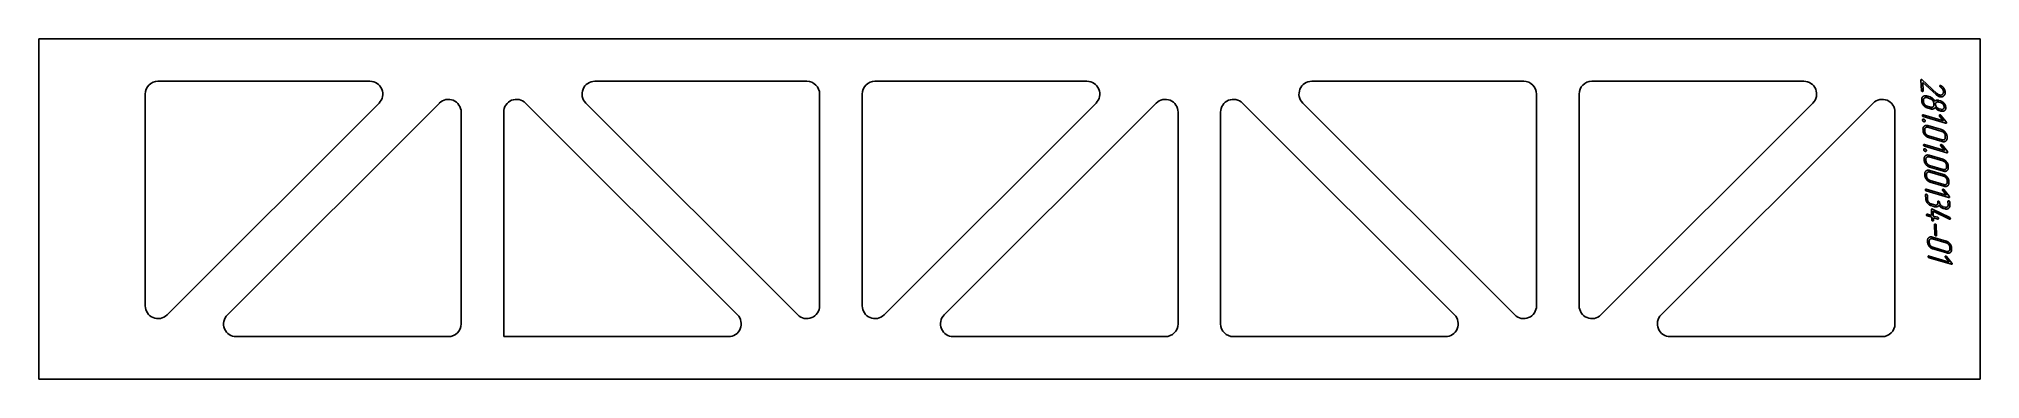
# Model space of a CAD drawing. Header units: millimetres. Extents: x 226 to 2504, y 132 to 532.
import ezdxf

# ---------------------------------------------------------------- set-up
doc = ezdxf.new("R2010")
doc.units = ezdxf.units.MM
doc.linetypes.add('K5LT_BASIC', pattern=[0])
doc.layers.add('Engraving', color=7, linetype='Continuous')

msp = doc.modelspace()

# ---------------------------------------------------------------- linework, layer by layer
at = {"color": 150, "linetype": 'K5LT_BASIC', "lineweight": 25, "true_color": 0x0080ff}
for p, q in [((225.9, 531.9), (2504.4, 531.9)), ((225.9, 531.9), (225.9, 131.9)), ((2504.4, 531.9), (2504.4, 131.9)), ((365.8, 481.9), (614.6, 481.9)), ((878.5, 481.9), (1127.3, 481.9)), ((1207.3, 481.9), (1456.1, 481.9)), ((1719.9, 481.9), (1968.7, 481.9)), ((2048.7, 481.9), (2297.5, 481.9)), ((350.8, 218.1), (350.8, 466.9)), ((625.2, 456.3), (376.5, 207.5)), ((447.2, 207.5), (696, 456.3)), ((797.2, 456.3), (1046, 207.5)), ((1116.7, 207.5), (867.9, 456.3)), ((1142.3, 466.9), (1142.3, 218.1)), ((1192.3, 218.1), (1192.3, 466.9)), ((1466.7, 456.3), (1217.9, 207.5)), ((1288.6, 207.5), (1537.4, 456.3)), ((1638.6, 456.3), (1887.4, 207.5)), ((1958.1, 207.5), (1709.3, 456.3)), ((1983.7, 466.9), (1983.7, 218.1)), ((2033.7, 218.1), (2033.7, 466.9)), ((2308.1, 456.3), (2059.3, 207.5)), ((2130, 207.5), (2378.8, 456.3)), ((721.6, 445.7), (721.6, 196.9)), ((771.6, 181.9), (771.6, 445.7)), ((1563, 445.7), (1563, 196.9)), ((1613, 196.9), (1613, 445.7)), ((2404.4, 445.7), (2404.4, 196.9)), ((706.6, 181.9), (457.8, 181.9)), ((1035.3, 181.9), (771.6, 181.9)), ((1548, 181.9), (1299.2, 181.9)), ((1876.8, 181.9), (1628, 181.9)), ((2389.4, 181.9), (2140.6, 181.9)), ((225.9, 131.9), (2504.4, 131.9))]:
    msp.add_line(p, q, dxfattribs=at)
for centre, start, end in [((365.8, 466.9), 90, 180), ((614.6, 466.9), 315, 90), ((878.5, 466.9), 90, 225), ((1127.3, 466.9), 0, 90), ((1207.3, 466.9), 90, 180), ((1456.1, 466.9), 315, 90), ((1719.9, 466.9), 90, 225), ((1968.7, 466.9), 0, 90), ((2048.7, 466.9), 90, 180), ((2297.5, 466.9), 315, 90), ((706.6, 445.7), 0, 135), ((786.6, 445.7), 45, 180), ((1548, 445.7), 0, 135), ((1628, 445.7), 45, 180), ((2389.4, 445.7), 0, 135), ((365.8, 218.1), 180, 315), ((457.8, 196.9), 135, 270), ((1035.3, 196.9), 270, 45), ((1127.3, 218.1), 225, 0), ((1207.3, 218.1), 180, 315), ((1299.2, 196.9), 135, 270), ((1876.8, 196.9), 270, 45), ((1968.7, 218.1), 225, 0), ((2048.7, 218.1), 180, 315), ((2140.6, 196.9), 135, 270), ((706.6, 196.9), 270, 0), ((1548, 196.9), 270, 0), ((1628, 196.9), 180, 270), ((2389.4, 196.9), 270, 0)]:
    msp.add_arc(centre, 15, start, end, dxfattribs=at)
at = {"layer": 'Engraving', "color": 150, "linetype": 'K5LT_BASIC', "lineweight": 25, "true_color": 0x0080ff}
for p, q in [((2435.4, 471.3), (2434.9, 483.2)), ((2436.4, 483.6), (2453.6, 467.7)), ((2437, 480.7), (2437.4, 470.7)), ((2452.6, 466.4), (2437, 480.7)), ((2435.9, 458.5), (2435.8, 460.5)), ((2437.9, 457.9), (2437.9, 459.9)), ((2441.6, 464.7), (2445.7, 463.5)), ((2441.7, 462.7), (2445.7, 461.5)), ((2449.9, 456.3), (2450, 454.3)), ((2453.6, 467.7), (2454.4, 467.1)), ((2454.4, 467.1), (2455.2, 466.6)), ((2455.8, 459.5), (2457.8, 458.9)), ((2455.8, 457.5), (2457.9, 456.9)), ((2458, 477.1), (2458.3, 476.9)), ((2437.6, 442.4), (2461.4, 435.4)), ((2463.9, 432.7), (2437.6, 440.4)), ((2446.2, 451.5), (2442.1, 452.7)), ((2446.2, 449.5), (2442.2, 450.7)), ((2458.2, 449), (2456.2, 449.6)), ((2458.3, 447), (2456.3, 447.6)), ((2461.4, 435.4), (2456.8, 440.9)), ((2458.2, 441.9), (2464.5, 434.2)), ((2458.9, 446.8), (2458.3, 447)), ((2459.6, 446.7), (2458.9, 446.8)), ((2460.6, 446.7), (2459.6, 446.7)), ((2463.6, 453.6), (2463.9, 452.5)), ((2463.9, 452.5), (2464.1, 451.8)), ((2464.1, 451.8), (2464.1, 451.2)), ((2437.3, 423.7), (2437.3, 425.7)), ((2439.4, 423.1), (2439.3, 425.1)), ((2443.1, 429.9), (2459.2, 425.1)), ((2443.1, 427.9), (2459.3, 423.1)), ((2459.7, 413.2), (2443.6, 417.9)), ((2459.8, 411.2), (2443.6, 415.9)), ((2463.5, 418), (2463.5, 416)), ((2465.5, 417.4), (2465.6, 415.4)), ((2438.8, 388.9), (2438.7, 390.9)), ((2439, 407.6), (2462.8, 400.6)), ((2465.3, 397.9), (2439.1, 405.6)), ((2440.8, 388.3), (2440.7, 390.3)), ((2444.5, 395.1), (2460.6, 390.3)), ((2444.6, 393.1), (2460.7, 388.3)), ((2462.8, 400.6), (2458.3, 406.1)), ((2459.6, 407.1), (2465.9, 399.4)), ((2439.5, 371.1), (2439.4, 373.1)), ((2441.5, 370.5), (2441.4, 372.5)), ((2461.1, 378.4), (2445, 383.1)), ((2461.2, 376.4), (2445.1, 381.1)), ((2445.2, 377.3), (2461.3, 372.6)), ((2445.3, 375.3), (2461.4, 370.6)), ((2461.8, 360.6), (2445.7, 365.4)), ((2464.9, 383.2), (2465, 381.2)), ((2465.6, 365.4), (2465.7, 363.4)), ((2466.9, 382.6), (2467, 380.6)), ((2467.6, 364.8), (2467.7, 362.8)), ((2440.6, 343.5), (2440.4, 348.5)), ((2441.1, 355.1), (2464.9, 348.1)), ((2467.4, 345.3), (2441.2, 353.1)), ((2442.4, 347.9), (2442.6, 342.9)), ((2461.9, 358.6), (2445.8, 363.4)), ((2464.9, 348.1), (2460.4, 353.6)), ((2461.8, 354.6), (2468.1, 346.8)), ((2442.4, 325.7), (2447.4, 324.2)), ((2447.5, 322.2), (2442.4, 323.7)), ((2446.8, 337.8), (2450.9, 336.6)), ((2450.9, 334.6), (2446.9, 335.8)), ((2447.4, 324.2), (2447.1, 331.2)), ((2447.6, 319.2), (2447.5, 322.2)), ((2448, 331.9), (2448.3, 331.8)), ((2448.3, 331.8), (2468.6, 321.9)), ((2449.2, 329.4), (2449.4, 323.6)), ((2468.3, 320), (2449.2, 329.4)), ((2449.4, 323.6), (2454.5, 322.1)), ((2449.5, 321.6), (2449.6, 318.6)), ((2454.6, 320.1), (2449.5, 321.6)), ((2454.7, 339.4), (2454.7, 340.4)), ((2459.9, 332.9), (2459.5, 333.2)), ((2460.3, 332.8), (2459.9, 332.9)), ((2461, 332.6), (2460.3, 332.8)), ((2460.9, 334.6), (2462.9, 334)), ((2463, 332), (2461, 332.6)), ((2466.8, 336.8), (2466.6, 340.8)), ((2468.5, 320), (2468.3, 320)), ((2468.6, 340.2), (2468.8, 336.2)), ((2469.2, 321.3), (2469.4, 320.7)), ((2448.4, 298.8), (2464.6, 294.1)), ((2448.5, 296.9), (2464.6, 292.1)), ((2451.3, 301.6), (2450.8, 313.5)), ((2452.8, 312.9), (2453.3, 301)), ((2442.7, 292.7), (2442.6, 294.7)), ((2444.4, 276.6), (2468.1, 269.6)), ((2470.6, 266.9), (2444.4, 274.6)), ((2444.7, 292.1), (2444.6, 294.1)), ((2465, 282.1), (2448.9, 286.9)), ((2465.1, 280.2), (2449, 284.9)), ((2468.1, 269.6), (2463.6, 275.1)), ((2465, 276.1), (2471.3, 268.4)), ((2468.8, 286.9), (2468.9, 285)), ((2470.8, 286.3), (2470.9, 284.4))]:
    msp.add_line(p, q, dxfattribs=at)
for points in [[(2434.9, 483.2), (2434.9, 483.6), (2435.2, 483.8)], [(2435.2, 483.8), (2435.5, 484), (2436, 483.9)], [(2436, 483.9), (2436.2, 483.8), (2436.4, 483.6)], [(2435.7, 470.5), (2435.4, 470.8), (2435.4, 471.3)], [(2436.4, 470), (2436.1, 470.1), (2435.7, 470.5)], [(2435.8, 460.5), (2435.7, 462.8), (2437.4, 464.1)], [(2437.9, 453.7), (2436, 456), (2435.9, 458.5)], [(2437.1, 470.1), (2436.8, 469.9), (2436.4, 470)], [(2437.4, 470.7), (2437.4, 470.4), (2437.1, 470.1)], [(2437.4, 464.1), (2439.1, 465.4), (2441.6, 464.7)], [(2437.9, 459.9), (2437.8, 461.4), (2438.9, 462.3)], [(2439.2, 454.7), (2438, 456.2), (2437.9, 457.9)], [(2438.9, 462.3), (2440.1, 463.1), (2441.7, 462.7)], [(2445.7, 463.5), (2447.2, 463), (2448.7, 461.8)], [(2445.7, 461.5), (2447.4, 461), (2448.6, 459.5)], [(2448.6, 459.5), (2449.9, 458), (2449.9, 456.3)], [(2448.7, 461.8), (2450.1, 460.5), (2451.2, 458.7)], [(2451.2, 458.7), (2452, 459.4), (2453.2, 459.7)], [(2452, 454.7), (2451.9, 456.4), (2453, 457.2)], [(2454.8, 464.7), (2453.8, 465.3), (2452.6, 466.4)], [(2453, 457.2), (2454.2, 458), (2455.8, 457.5)], [(2453.2, 459.7), (2454.3, 459.9), (2455.8, 459.5)], [(2456.7, 463.8), (2455.8, 464.1), (2454.8, 464.7)], [(2455.2, 466.6), (2455.9, 466.1), (2456.7, 465.9)], [(2456.7, 465.9), (2458.7, 465.3), (2460, 466.5)], [(2461.6, 464.7), (2459.6, 463), (2456.7, 463.8)], [(2457, 476.3), (2457, 476.7), (2457.3, 477)], [(2457.2, 475.7), (2457.1, 476), (2457, 476.3)], [(2457.7, 475.2), (2457.4, 475.4), (2457.2, 475.7)], [(2457.3, 477), (2457.5, 477.2), (2458, 477.1)], [(2460.4, 472.5), (2459.6, 473.9), (2457.7, 475.2)], [(2457.8, 458.9), (2460.2, 458.2), (2462.2, 455.9)], [(2457.9, 456.9), (2459.6, 456.4), (2460.8, 454.9)], [(2458.3, 476.9), (2460.8, 475.3), (2462.1, 473.2)], [(2460, 466.5), (2460.7, 467), (2461, 467.9)], [(2461.3, 469.7), (2461.3, 471.1), (2460.4, 472.5)], [(2461, 467.9), (2461.4, 468.7), (2461.3, 469.7)], [(2463.4, 469.2), (2463.5, 466.4), (2461.6, 464.7)], [(2462.1, 473.2), (2463.3, 471.3), (2463.4, 469.2)], [(2462.2, 455.9), (2463.1, 454.8), (2463.6, 453.6)], [(2436.6, 441.7), (2436.6, 441.9), (2436.8, 442.3)], [(2436.9, 440.9), (2436.6, 441.3), (2436.6, 441.7)], [(2436.8, 442.3), (2437, 442.6), (2437.6, 442.4)], [(2436.8, 436.3), (2436.8, 437), (2437.2, 437.3)], [(2437.4, 435.1), (2436.9, 435.6), (2436.8, 436.3)], [(2437.6, 440.4), (2437.2, 440.6), (2436.9, 440.9)], [(2437.2, 437.3), (2437.7, 437.6), (2438.3, 437.4)], [(2438.4, 434.4), (2437.9, 434.6), (2437.4, 435.1)], [(2442.2, 450.7), (2439.7, 451.5), (2437.9, 453.7)], [(2438.3, 437.4), (2438.6, 437.3), (2439.2, 436.7)], [(2439.4, 434.6), (2438.9, 434.2), (2438.4, 434.4)], [(2442.1, 452.7), (2440.4, 453.2), (2439.2, 454.7)], [(2439.2, 436.7), (2439.8, 436.2), (2439.8, 435.4)], [(2439.8, 435.4), (2439.9, 434.9), (2439.4, 434.6)], [(2449, 451.8), (2447.8, 451), (2446.2, 451.5)], [(2449.4, 449.5), (2447.9, 449.1), (2446.2, 449.5)], [(2450, 454.3), (2450.1, 452.6), (2449, 451.8)], [(2451.5, 451.2), (2450.9, 450), (2449.4, 449.5)], [(2453.6, 448.9), (2452.5, 449.8), (2451.5, 451.2)], [(2453.3, 451.6), (2452.1, 453.1), (2452, 454.7)], [(2456.2, 449.6), (2454.5, 450.1), (2453.3, 451.6)], [(2456.3, 447.6), (2454.8, 448), (2453.6, 448.9)], [(2456.5, 441.7), (2456.5, 442.1), (2456.8, 442.3)], [(2456.8, 440.9), (2456.5, 441.3), (2456.5, 441.7)], [(2456.8, 442.3), (2457.1, 442.5), (2457.5, 442.4)], [(2457.5, 442.4), (2457.7, 442.4), (2458.2, 441.9)], [(2461, 449.3), (2459.9, 448.5), (2458.2, 449)], [(2462.5, 447.4), (2461.7, 446.8), (2460.6, 446.7)], [(2460.8, 454.9), (2462, 453.4), (2462.1, 451.7)], [(2462.1, 451.7), (2462.1, 450.1), (2461, 449.3)], [(2464.1, 451.2), (2464.2, 448.7), (2462.5, 447.4)], [(2464.5, 434.2), (2464.8, 433.8), (2464.8, 433.4)], [(2464.8, 433.4), (2464.8, 433), (2464.6, 432.8)], [(2437.3, 425.7), (2437.2, 428), (2438.8, 429.3)], [(2439.3, 418.9), (2437.4, 421.2), (2437.3, 423.7)], [(2438.8, 429.3), (2440.5, 430.6), (2443.1, 429.9)], [(2439.3, 425.1), (2439.2, 426.7), (2440.4, 427.5)], [(2443.6, 415.9), (2441.2, 416.7), (2439.3, 418.9)], [(2440.6, 420), (2439.4, 421.5), (2439.4, 423.1)], [(2440.4, 427.5), (2441.5, 428.4), (2443.1, 427.9)], [(2443.6, 417.9), (2441.8, 418.4), (2440.6, 420)], [(2459.2, 425.1), (2461.6, 424.4), (2463.5, 422.1)], [(2459.3, 423.1), (2460.9, 422.6), (2462.2, 421.1)], [(2462.5, 413.5), (2461.3, 412.7), (2459.7, 413.2)], [(2464, 411.7), (2462.3, 410.4), (2459.8, 411.2)], [(2462.2, 421.1), (2463.4, 419.6), (2463.5, 418)], [(2463.5, 416), (2463.6, 414.3), (2462.5, 413.5)], [(2463.5, 422.1), (2465.4, 419.9), (2465.5, 417.4)], [(2464.6, 432.8), (2464.3, 432.6), (2463.9, 432.7)], [(2465.6, 415.4), (2465.7, 412.9), (2464, 411.7)], [(2438, 406.9), (2438, 407.1), (2438.2, 407.5)], [(2438.3, 406.1), (2438, 406.5), (2438, 406.9)], [(2438.2, 407.5), (2438.5, 407.8), (2439, 407.6)], [(2438.2, 401.5), (2438.2, 402.2), (2438.6, 402.5)], [(2438.8, 400.3), (2438.3, 400.8), (2438.2, 401.5)], [(2439.1, 405.6), (2438.6, 405.8), (2438.3, 406.1)], [(2438.6, 402.5), (2439.1, 402.8), (2439.7, 402.6)], [(2438.7, 390.9), (2438.6, 393.2), (2440.3, 394.5)], [(2439.8, 399.6), (2439.3, 399.8), (2438.8, 400.3)], [(2440.7, 384.1), (2438.9, 386.4), (2438.8, 388.9)], [(2439.7, 402.6), (2440, 402.5), (2440.6, 401.9)], [(2440.8, 399.8), (2440.4, 399.4), (2439.8, 399.6)], [(2440.3, 394.5), (2441.9, 395.8), (2444.5, 395.1)], [(2440.6, 401.9), (2441.2, 401.4), (2441.3, 400.6)], [(2440.7, 390.3), (2440.6, 391.9), (2441.8, 392.7)], [(2441.3, 400.6), (2441.3, 400.1), (2440.8, 399.8)], [(2442, 385.2), (2440.9, 386.7), (2440.8, 388.3)], [(2441.8, 392.7), (2442.9, 393.6), (2444.6, 393.1)], [(2457.9, 406.9), (2457.9, 407.3), (2458.2, 407.5)], [(2458.3, 406.1), (2458, 406.5), (2457.9, 406.9)], [(2458.2, 407.5), (2458.5, 407.7), (2458.9, 407.6)], [(2458.9, 407.6), (2459.1, 407.6), (2459.6, 407.1)], [(2460.6, 390.3), (2463, 389.6), (2464.9, 387.3)], [(2460.7, 388.3), (2462.4, 387.8), (2463.6, 386.3)], [(2464.9, 387.3), (2466.8, 385.1), (2466.9, 382.6)], [(2466, 398), (2465.7, 397.8), (2465.3, 397.9)], [(2465.9, 399.4), (2466.2, 399), (2466.2, 398.6)], [(2466.2, 398.6), (2466.2, 398.2), (2466, 398)], [(2439.4, 373.1), (2439.3, 375.4), (2441, 376.7)], [(2441.5, 366.4), (2439.6, 368.7), (2439.5, 371.1)], [(2445.1, 381.1), (2442.6, 381.9), (2440.7, 384.1)], [(2441, 376.7), (2442.7, 378.1), (2445.2, 377.3)], [(2441.4, 372.5), (2441.4, 374.1), (2442.5, 374.9)], [(2442.8, 367.4), (2441.6, 368.9), (2441.5, 370.5)], [(2445.8, 363.4), (2443.3, 364.1), (2441.5, 366.4)], [(2445, 383.1), (2443.2, 383.6), (2442, 385.2)], [(2442.5, 374.9), (2443.7, 375.8), (2445.3, 375.3)], [(2445.7, 365.4), (2444, 365.9), (2442.8, 367.4)], [(2463.9, 378.7), (2462.8, 377.9), (2461.1, 378.4)], [(2465.4, 376.9), (2463.7, 375.6), (2461.2, 376.4)], [(2461.3, 372.6), (2463.8, 371.8), (2465.6, 369.6)], [(2461.4, 370.6), (2463.1, 370.1), (2464.3, 368.6)], [(2463.6, 386.3), (2464.8, 384.8), (2464.9, 383.2)], [(2465, 381.2), (2465, 379.5), (2463.9, 378.7)], [(2464.3, 368.6), (2465.5, 367.1), (2465.6, 365.4)], [(2467, 380.6), (2467.1, 378.1), (2465.4, 376.9)], [(2465.6, 369.6), (2467.5, 367.3), (2467.6, 364.8)], [(2440.2, 354.4), (2440.2, 354.5), (2440.4, 355)], [(2440.5, 353.6), (2440.2, 353.9), (2440.2, 354.4)], [(2440.4, 355), (2440.6, 355.2), (2441.1, 355.1)], [(2440.4, 348.5), (2440.4, 348.9), (2440.7, 349.1)], [(2441.2, 353.1), (2440.7, 353.2), (2440.5, 353.6)], [(2442.6, 338.8), (2440.7, 341), (2440.6, 343.5)], [(2440.7, 349.1), (2441, 349.3), (2441.4, 349.2)], [(2441.4, 349.2), (2441.6, 349.1), (2442, 348.8)], [(2442, 348.8), (2442.4, 348.4), (2442.4, 347.9)], [(2442.6, 342.9), (2442.7, 341.3), (2443.9, 339.8)], [(2460.1, 354.3), (2460.1, 354.8), (2460.4, 355)], [(2460.4, 353.6), (2460.1, 354), (2460.1, 354.3)], [(2460.4, 355), (2460.7, 355.2), (2461.1, 355.1)], [(2461.1, 355.1), (2461.2, 355), (2461.8, 354.6)], [(2464.6, 360.9), (2463.5, 360.1), (2461.8, 360.6)], [(2466.1, 359.1), (2464.4, 357.9), (2461.9, 358.6)], [(2465.7, 363.4), (2465.8, 361.8), (2464.6, 360.9)], [(2467.7, 362.8), (2467.8, 360.4), (2466.1, 359.1)], [(2468.1, 345.4), (2467.9, 345.2), (2467.4, 345.3)], [(2468.1, 346.8), (2468.4, 346.5), (2468.4, 346.1)], [(2468.4, 346.1), (2468.4, 345.7), (2468.1, 345.4)], [(2441.4, 325), (2441.4, 325.2), (2441.6, 325.6)], [(2441.7, 324.2), (2441.4, 324.6), (2441.4, 325)], [(2441.6, 325.6), (2441.8, 325.9), (2442.4, 325.7)], [(2442.4, 323.7), (2441.9, 323.9), (2441.7, 324.2)], [(2446.9, 335.8), (2444.4, 336.5), (2442.6, 338.8)], [(2443.9, 339.8), (2445.1, 338.3), (2446.8, 337.8)], [(2447.1, 331.2), (2447.1, 331.6), (2447.4, 331.8)], [(2447.4, 331.8), (2447.6, 332), (2448, 331.9)], [(2448, 318.4), (2447.6, 318.7), (2447.6, 319.2)], [(2450.9, 336.6), (2452.5, 336.1), (2453.7, 336.9)], [(2454.1, 334.6), (2452.6, 334.1), (2450.9, 334.6)], [(2453.7, 336.9), (2454.8, 337.7), (2454.7, 339.4)], [(2456.2, 336.2), (2455.6, 335.1), (2454.1, 334.6)], [(2454.5, 322.1), (2454.8, 322), (2455.1, 321.6)], [(2455.3, 320.2), (2455, 320), (2454.6, 320.1)], [(2454.7, 340.4), (2454.7, 340.8), (2454.9, 341)], [(2454.9, 341), (2455.3, 341.2), (2455.7, 341.1)], [(2455.1, 321.6), (2455.5, 321.2), (2455.5, 320.8)], [(2455.5, 320.8), (2455.5, 320.5), (2455.3, 320.2)], [(2455.7, 341.1), (2455.9, 341), (2456.3, 340.6)], [(2458.3, 333.9), (2457.2, 334.8), (2456.2, 336.2)], [(2456.3, 340.6), (2456.7, 340.3), (2456.7, 339.8)], [(2456.7, 339.8), (2456.8, 338.1), (2458, 336.6)], [(2458, 336.6), (2459.2, 335.1), (2460.9, 334.6)], [(2459.5, 333.2), (2459, 333.4), (2458.3, 333.9)], [(2462.9, 334), (2464.6, 333.5), (2465.7, 334.3)], [(2467.2, 332.5), (2465.5, 331.3), (2463, 332)], [(2465.7, 334.3), (2466.9, 335.1), (2466.8, 336.8)], [(2466.6, 340.8), (2466.6, 341.2), (2466.9, 341.4)], [(2466.9, 341.4), (2467.2, 341.6), (2467.6, 341.5)], [(2468.8, 336.2), (2468.9, 333.7), (2467.2, 332.5)], [(2467.6, 341.5), (2467.8, 341.4), (2468.2, 341)], [(2468.2, 341), (2468.6, 340.7), (2468.6, 340.2)], [(2469.2, 320), (2468.9, 319.8), (2468.5, 320)], [(2468.6, 321.9), (2469, 321.7), (2469.2, 321.3)], [(2469.4, 320.7), (2469.5, 320.3), (2469.2, 320)], [(2442.6, 294.7), (2442.5, 297), (2444.2, 298.3)], [(2444.2, 298.3), (2445.9, 299.6), (2448.4, 298.8)], [(2444.6, 294.1), (2444.6, 295.6), (2445.7, 296.5)], [(2445.7, 296.5), (2446.9, 297.3), (2448.5, 296.9)], [(2448.6, 317.9), (2448.3, 318), (2448, 318.4)], [(2449.3, 318), (2449, 317.8), (2448.6, 317.9)], [(2449.6, 318.6), (2449.6, 318.3), (2449.3, 318)], [(2450.8, 313.5), (2450.8, 314), (2451.1, 314.1)], [(2451.1, 314.1), (2451.4, 314.3), (2451.8, 314.2)], [(2451.7, 300.7), (2451.3, 301.1), (2451.3, 301.6)], [(2452.4, 300.3), (2452, 300.4), (2451.7, 300.7)], [(2451.8, 314.2), (2452, 314.1), (2452.4, 313.8)], [(2452.4, 313.8), (2452.8, 313.4), (2452.8, 312.9)], [(2453, 300.4), (2452.7, 300.2), (2452.4, 300.3)], [(2453.3, 301), (2453.3, 300.6), (2453, 300.4)], [(2444.7, 287.9), (2442.8, 290.2), (2442.7, 292.7)], [(2443.4, 275.9), (2443.4, 276.1), (2443.6, 276.5)], [(2443.7, 275.1), (2443.4, 275.5), (2443.4, 275.9)], [(2443.6, 276.5), (2443.8, 276.8), (2444.4, 276.6)], [(2444.4, 274.6), (2444, 274.8), (2443.7, 275.1)], [(2446, 288.9), (2444.8, 290.5), (2444.7, 292.1)], [(2449, 284.9), (2446.5, 285.6), (2444.7, 287.9)], [(2448.9, 286.9), (2447.2, 287.4), (2446, 288.9)], [(2463.3, 275.9), (2463.3, 276.3), (2463.6, 276.5)], [(2463.6, 275.1), (2463.3, 275.5), (2463.3, 275.9)], [(2463.6, 276.5), (2463.9, 276.7), (2464.3, 276.6)], [(2464.3, 276.6), (2464.5, 276.5), (2465, 276.1)], [(2464.6, 294.1), (2467, 293.4), (2468.9, 291.1)], [(2464.6, 292.1), (2466.3, 291.6), (2467.5, 290.1)], [(2467.8, 282.5), (2466.7, 281.7), (2465, 282.1)], [(2469.3, 280.7), (2467.6, 279.4), (2465.1, 280.2)], [(2467.5, 290.1), (2468.8, 288.6), (2468.8, 286.9)], [(2468.9, 285), (2469, 283.3), (2467.8, 282.5)], [(2468.9, 291.1), (2470.7, 288.9), (2470.8, 286.3)], [(2470.9, 284.4), (2471, 281.9), (2469.3, 280.7)], [(2471.4, 267), (2471.1, 266.8), (2470.6, 266.9)], [(2471.3, 268.4), (2471.6, 268), (2471.6, 267.6)], [(2471.6, 267.6), (2471.6, 267.2), (2471.4, 267)]]:
    msp.add_open_spline(points, degree=2, dxfattribs=at)

doc.saveas('drawing.dxf')
